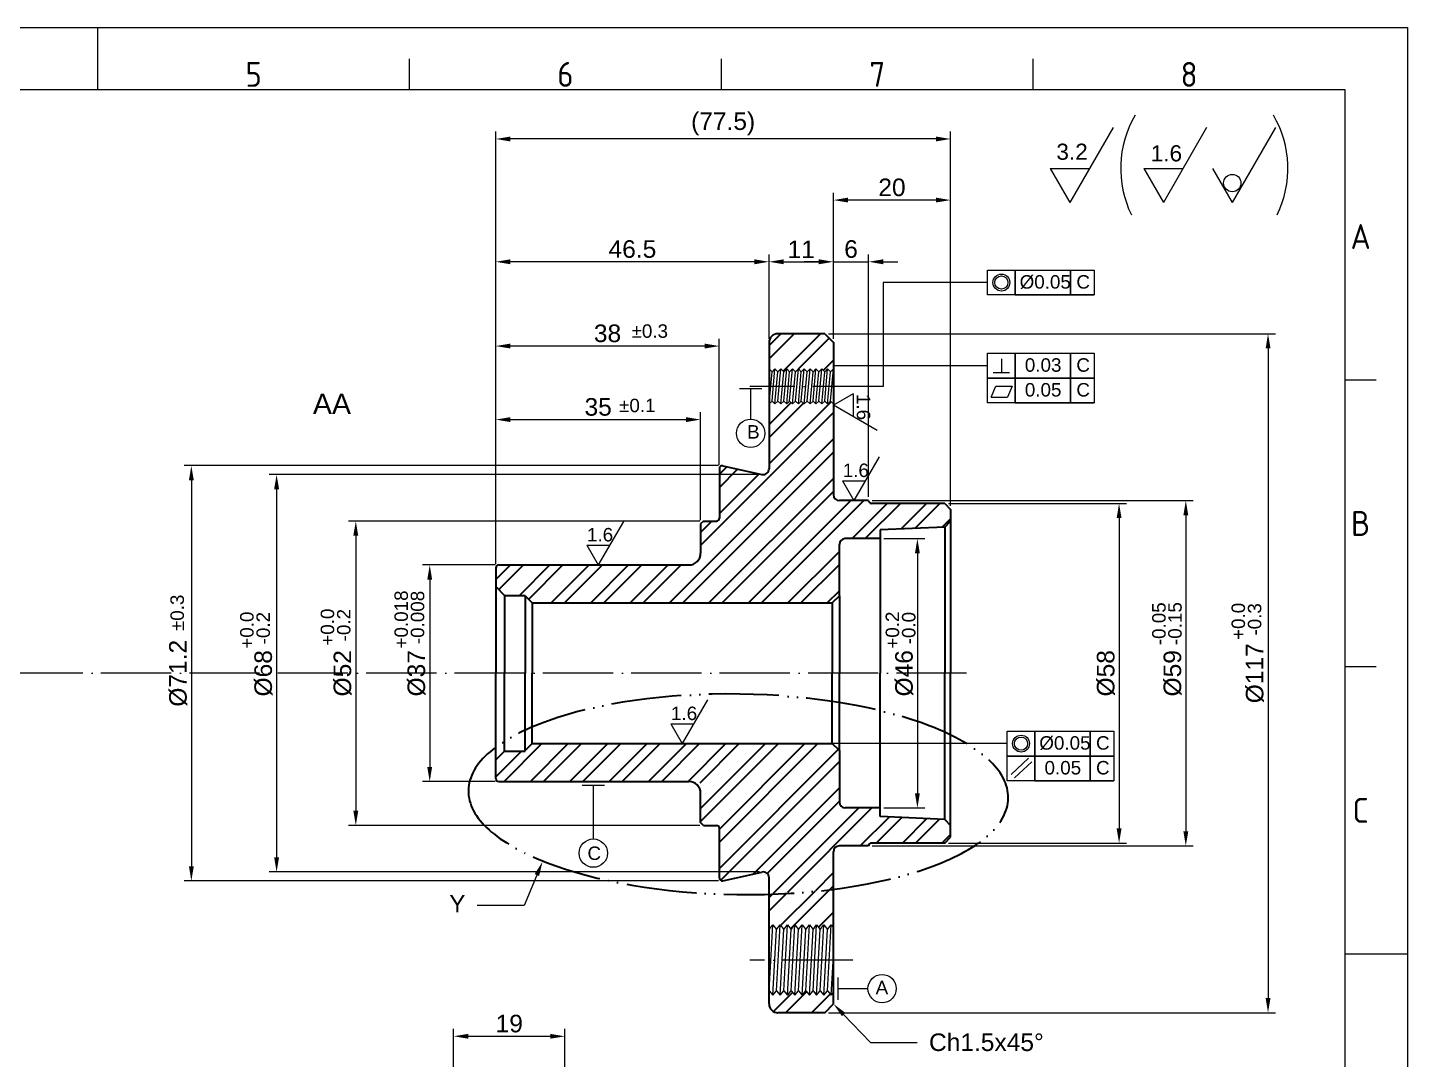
# Model space of a CAD drawing. Header units: millimetres. Extents: x 2429 to 2877, y 1091 to 1407.
# Drawn here: x 2640.8 to 2876.6, y 1231.2 to 1407.5 of the extents above; entities that cross this region are included whole.
import ezdxf
from ezdxf import colors
from ezdxf.entities.mleader import LeaderData, LeaderLine
from ezdxf.enums import TextEntityAlignment as Align
from ezdxf.math import Vec2, Vec3

# ---------------------------------------------------------------- set-up
doc = ezdxf.new("R2010")
doc.units = ezdxf.units.MM
doc.linetypes.add('ACAD_ISO04W100', pattern=[30, 24, -3, 0, -3])
doc.linetypes.add('ACAD_ISO05W100', pattern=[33, 24, -3, 0, -3, 0, -3])
for name, color, linetype, lineweight in [('AM_0', 7, 'Continuous', 40), ('AM_4', 1, 'ACAD_ISO04W100', 25), ('AM_5', 3, 'Continuous', 25), ('AM_7', 4, 'Continuous', 35), ('AM_BOR', 2, 'ACAD_ISO05W100', 35)]:
    doc.layers.add(name, color=color, linetype=linetype, lineweight=lineweight)
doc.styles.add('ACISOTS', font='isocp.shx', dxfattribs={"height": 1})
doc.styles.get("Standard").update_dxf_attribs({"font": 'arial.ttf'})
doc.dimstyles.new('ISO-25', dxfattribs={"dimtxt": 3, "dimasz": 2.5, "dimexe": 1.25, "dimexo": 0.625, "dimtad": 1, "dimtxsty": 'Standard', "dimcen": 2.5, "dimadec": 0, "dimazin": 0, "dimtfac": 1, "dimtmove": 0, "dimatfit": 3, "dimfxl": 1, "dimarcsym": 0})

# ---------------------------------------------------------------- blocks, each defined once
blk = doc.blocks.new('A3 ZTL')
for p, q in [((401.17, 280.82), (19.57, 280.82)), ((401.17, 9.78), (401.17, 280.82))]:
    blk.add_line(p, q)
at = {"layer": 'AM_BOR', "color": 135, "linetype": 'Continuous', "lineweight": 25}
for p, q in [((0, 290.61), (410.96, 290.61)), ((410.96, 290.61), (410.96, 0))]:
    blk.add_line(p, q, dxfattribs=at)
at = {"layer": 'AM_BOR', "color": 135, "lineweight": 25}
for p, q in [((205.48, 280.82), (205.48, 290.61)), ((254.4, 280.82), (254.4, 285.71)), ((303.33, 280.82), (303.33, 285.71)), ((352.25, 280.82), (352.25, 285.71)), ((406.07, 235.32), (401.17, 235.32)), ((406.07, 190.31), (401.17, 190.31)), ((401.17, 145.3), (410.96, 145.3))]:
    blk.add_line(p, q, dxfattribs=at)
at = {"layer": 'AM_BOR', "color": 135, "lineweight": 25, "style": 'ACISOTS'}
for s, p in [('5', (229.94, 283.27)), ('6', (278.86, 283.27)), ('7', (327.79, 283.27)), ('8', (376.71, 283.27)), ('A', (403.62, 257.83)), ('B', (403.62, 212.82)), ('C', (403.62, 167.81))]:
    blk.add_text(s, height=3.91, dxfattribs=at).set_placement(p, align=Align.MIDDLE)
blk = doc.blocks.new('*D46')
at = {"layer": 'AM_5', "color": 0, "lineweight": -2, "transparency": 16777216}
for p, q in [((2573.8, 1372.05), (2573.8, 1374.84)), ((2515.02, 1297.16), (2496.12, 1297.16))]:
    blk.add_line(p, q, dxfattribs=at)
blk.add_arc((2573.8, 1297.16), 76.43, 91.8743, 178.1257, dxfattribs=at)
at = {"layer": 'AM_5', "color": 0, "transparency": 16777216}
for points in [[(2571.29, 1373.96), (2571.3, 1373.13), (2573.8, 1373.59)], [(2497.83, 1299.66), (2497, 1299.67), (2497.37, 1297.16)]]:
    blk.add_solid(points, dxfattribs=at)
at = {"layer": 'Defpoints', "color": 0, "transparency": 16777216}
for p in [(2573.8, 1371.42), (2535.58, 1363.35), (2515.64, 1297.16), (2801.27, 1297.16), (2573.8, 1222.9)]:
    blk.add_point(p, dxfattribs=at)
at = {"layer": 'AM_5', "color": 0, "transparency": 16777216, "insert": (2518.23, 1352.73), "char_height": 3, "attachment_point": 5, "rotation": 45}
blk.add_mtext('90°', dxfattribs=at)
blk = doc.blocks.new('*D49')
at = {"layer": 'AM_5', "color": 0, "lineweight": -2, "transparency": 16777216}
for p, q in [((2777.65, 1355.16), (2854.02, 1355.16)), ((2852.77, 1352.66), (2852.77, 1241.66)), ((2777.65, 1239.16), (2854.02, 1239.16))]:
    blk.add_line(p, q, dxfattribs=at)
at = {"layer": 'AM_5', "color": 0, "transparency": 16777216}
for points in [[(2852.36, 1352.66), (2853.19, 1352.66), (2852.77, 1355.16)], [(2852.36, 1241.66), (2853.19, 1241.66), (2852.77, 1239.16)]]:
    blk.add_solid(points, dxfattribs=at)
at = {"layer": 'Defpoints', "color": 0, "transparency": 16777216}
for p in [(2777.02, 1355.16), (2777.02, 1239.16), (2852.77, 1239.16)]:
    blk.add_point(p, dxfattribs=at)
at = {"layer": 'AM_5', "color": 0, "transparency": 16777216, "insert": (2850.53, 1297.16), "char_height": 3, "attachment_point": 5, "rotation": 90}
blk.add_mtext('%%C117', dxfattribs=at)
blk = doc.blocks.new('*D50')
at = {"layer": 'AM_5', "color": 0, "lineweight": -2, "transparency": 16777216}
for p, q in [((2785.15, 1326.66), (2839.97, 1326.66)), ((2838.72, 1324.16), (2838.72, 1270.16)), ((2785.15, 1267.66), (2839.97, 1267.66))]:
    blk.add_line(p, q, dxfattribs=at)
at = {"layer": 'AM_5', "color": 0, "transparency": 16777216}
for points in [[(2838.31, 1324.16), (2839.14, 1324.16), (2838.72, 1326.66)], [(2838.31, 1270.16), (2839.14, 1270.16), (2838.72, 1267.66)]]:
    blk.add_solid(points, dxfattribs=at)
at = {"layer": 'Defpoints', "color": 0, "transparency": 16777216}
for p in [(2784.52, 1326.66), (2784.52, 1267.66), (2838.72, 1267.66)]:
    blk.add_point(p, dxfattribs=at)
at = {"layer": 'AM_5', "color": 0, "transparency": 16777216, "insert": (2836.48, 1297.16), "char_height": 3, "attachment_point": 5, "rotation": 90}
blk.add_mtext('%%C59', dxfattribs=at)
blk = doc.blocks.new('*D51')
at = {"layer": 'AM_5', "color": 0, "lineweight": -2, "transparency": 16777216}
for p, q in [((2798.15, 1326.16), (2828.57, 1326.16)), ((2827.32, 1323.66), (2827.32, 1270.66)), ((2798.15, 1268.16), (2828.57, 1268.16))]:
    blk.add_line(p, q, dxfattribs=at)
at = {"layer": 'AM_5', "color": 0, "transparency": 16777216}
for points in [[(2826.9, 1323.66), (2827.74, 1323.66), (2827.32, 1326.16)], [(2826.9, 1270.66), (2827.74, 1270.66), (2827.32, 1268.16)]]:
    blk.add_solid(points, dxfattribs=at)
at = {"layer": 'Defpoints', "color": 0, "transparency": 16777216}
for p in [(2797.52, 1326.16), (2797.52, 1268.16), (2827.32, 1268.16)]:
    blk.add_point(p, dxfattribs=at)
at = {"layer": 'AM_5', "color": 0, "transparency": 16777216, "insert": (2825.08, 1297.16), "char_height": 3, "attachment_point": 5, "rotation": 90}
blk.add_mtext('%%C58', dxfattribs=at)
blk = doc.blocks.new('*D52')
at = {"layer": 'AM_5', "color": 0, "lineweight": -2, "transparency": 16777216}
for p, q in [((2787.15, 1320.16), (2794.11, 1320.16)), ((2792.86, 1317.66), (2792.86, 1276.66)), ((2787.15, 1274.16), (2794.11, 1274.16))]:
    blk.add_line(p, q, dxfattribs=at)
at = {"layer": 'AM_5', "color": 0, "transparency": 16777216}
for points in [[(2792.44, 1317.66), (2793.28, 1317.66), (2792.86, 1320.16)], [(2792.44, 1276.66), (2793.28, 1276.66), (2792.86, 1274.16)]]:
    blk.add_solid(points, dxfattribs=at)
at = {"layer": 'Defpoints', "color": 0, "transparency": 16777216}
for p in [(2786.52, 1320.16), (2786.52, 1274.16), (2792.86, 1274.16)]:
    blk.add_point(p, dxfattribs=at)
at = {"layer": 'AM_5', "color": 0, "transparency": 16777216, "insert": (2790.62, 1297.16), "char_height": 3, "attachment_point": 5, "rotation": 90}
blk.add_mtext('%%C46', dxfattribs=at)
blk = doc.blocks.new('*D53')
at = {"layer": 'AM_5', "color": 0, "lineweight": -2, "transparency": 16777216}
for p, q in [((2776.02, 1367.46), (2773.52, 1367.46)), ((2778.52, 1354.29), (2778.52, 1368.71)), ((2778.52, 1367.46), (2784.52, 1367.46)), ((2784.52, 1327.29), (2784.52, 1368.71)), ((2787.02, 1367.46), (2789.52, 1367.46))]:
    blk.add_line(p, q, dxfattribs=at)
at = {"layer": 'AM_5', "color": 0, "transparency": 16777216}
for points in [[(2776.02, 1367.88), (2776.02, 1367.04), (2778.52, 1367.46)], [(2787.02, 1367.88), (2787.02, 1367.04), (2784.52, 1367.46)]]:
    blk.add_solid(points, dxfattribs=at)
at = {"layer": 'Defpoints', "color": 0, "transparency": 16777216}
for p in [(2784.52, 1367.46), (2778.52, 1353.66), (2784.52, 1326.66)]:
    blk.add_point(p, dxfattribs=at)
at = {"layer": 'AM_5', "color": 0, "transparency": 16777216, "insert": (2781.52, 1369.62), "char_height": 3, "attachment_point": 5}
blk.add_mtext('6', dxfattribs=at)
blk = doc.blocks.new('*D54')
at = {"layer": 'AM_5', "color": 0, "lineweight": -2, "transparency": 16777216}
for p, q in [((2767.52, 1354.29), (2767.52, 1368.71)), ((2770.02, 1367.46), (2776.02, 1367.46)), ((2778.52, 1354.29), (2778.52, 1368.71))]:
    blk.add_line(p, q, dxfattribs=at)
at = {"layer": 'AM_5', "color": 0, "transparency": 16777216}
for points in [[(2770.02, 1367.88), (2770.02, 1367.04), (2767.52, 1367.46)], [(2776.02, 1367.88), (2776.02, 1367.04), (2778.52, 1367.46)]]:
    blk.add_solid(points, dxfattribs=at)
at = {"layer": 'Defpoints', "color": 0, "transparency": 16777216}
for p in [(2778.52, 1367.46), (2767.52, 1353.66), (2778.52, 1353.66)]:
    blk.add_point(p, dxfattribs=at)
at = {"layer": 'AM_5', "color": 0, "transparency": 16777216, "insert": (2773.02, 1369.59), "char_height": 3, "attachment_point": 5}
blk.add_mtext('11', dxfattribs=at)
blk = doc.blocks.new('*D55')
at = {"layer": 'AM_5', "color": 0, "lineweight": -2, "transparency": 16777216}
for p, q in [((2778.52, 1354.29), (2778.52, 1379.25)), ((2798.52, 1325.79), (2798.52, 1379.25)), ((2796.02, 1378), (2781.02, 1378))]:
    blk.add_line(p, q, dxfattribs=at)
at = {"layer": 'AM_5', "color": 0, "transparency": 16777216}
for points in [[(2781.02, 1378.42), (2781.02, 1377.59), (2778.52, 1378)], [(2796.02, 1378.42), (2796.02, 1377.59), (2798.52, 1378)]]:
    blk.add_solid(points, dxfattribs=at)
at = {"layer": 'Defpoints', "color": 0, "transparency": 16777216}
for p in [(2778.52, 1378), (2778.52, 1353.66), (2798.52, 1325.16)]:
    blk.add_point(p, dxfattribs=at)
at = {"layer": 'AM_5', "color": 0, "transparency": 16777216, "insert": (2788.52, 1380.16), "char_height": 3, "attachment_point": 5}
blk.add_mtext('20', dxfattribs=at)
blk = doc.blocks.new('*D56')
at = {"layer": 'AM_5', "color": 0, "lineweight": -2, "transparency": 16777216}
for p, q in [((2720.82, 1315.79), (2720.82, 1341.75)), ((2755.82, 1323.29), (2755.82, 1341.75)), ((2723.32, 1340.5), (2753.32, 1340.5))]:
    blk.add_line(p, q, dxfattribs=at)
at = {"layer": 'AM_5', "color": 0, "transparency": 16777216}
for points in [[(2723.32, 1340.91), (2723.32, 1340.08), (2720.82, 1340.5)], [(2753.32, 1340.91), (2753.32, 1340.08), (2755.82, 1340.5)]]:
    blk.add_solid(points, dxfattribs=at)
at = {"layer": 'Defpoints', "color": 0, "transparency": 16777216}
for p in [(2755.82, 1340.5), (2755.82, 1322.66), (2720.82, 1315.16)]:
    blk.add_point(p, dxfattribs=at)
at = {"layer": 'AM_5', "color": 0, "transparency": 16777216, "insert": (2738.32, 1342.65), "char_height": 3, "attachment_point": 5}
blk.add_mtext('35', dxfattribs=at)
blk = doc.blocks.new('*D57')
at = {"layer": 'AM_5', "color": 0, "lineweight": -2, "transparency": 16777216}
for p, q in [((2720.82, 1315.79), (2720.82, 1354.31)), ((2759.02, 1332.76), (2759.02, 1354.31)), ((2756.52, 1353.06), (2723.32, 1353.06))]:
    blk.add_line(p, q, dxfattribs=at)
at = {"layer": 'AM_5', "color": 0, "transparency": 16777216}
for points in [[(2723.32, 1353.48), (2723.32, 1352.65), (2720.82, 1353.06)], [(2756.52, 1353.48), (2756.52, 1352.65), (2759.02, 1353.06)]]:
    blk.add_solid(points, dxfattribs=at)
at = {"layer": 'Defpoints', "color": 0, "transparency": 16777216}
for p in [(2720.82, 1353.06), (2759.02, 1332.14), (2720.82, 1315.16)]:
    blk.add_point(p, dxfattribs=at)
at = {"layer": 'AM_5', "color": 0, "transparency": 16777216, "insert": (2739.92, 1355.22), "char_height": 3, "attachment_point": 5}
blk.add_mtext('38', dxfattribs=at)
blk = doc.blocks.new('*D58')
at = {"layer": 'AM_5', "color": 0, "lineweight": -2, "transparency": 16777216}
for p, q in [((2720.82, 1316.41), (2720.82, 1368.71)), ((2765.02, 1367.46), (2723.32, 1367.46)), ((2767.52, 1354.29), (2767.52, 1368.71))]:
    blk.add_line(p, q, dxfattribs=at)
at = {"layer": 'AM_5', "color": 0, "transparency": 16777216}
for points in [[(2723.32, 1367.88), (2723.32, 1367.04), (2720.82, 1367.46)], [(2765.02, 1367.88), (2765.02, 1367.04), (2767.52, 1367.46)]]:
    blk.add_solid(points, dxfattribs=at)
at = {"layer": 'Defpoints', "color": 0, "transparency": 16777216}
for p in [(2720.82, 1367.46), (2767.52, 1353.66), (2720.82, 1315.79)]:
    blk.add_point(p, dxfattribs=at)
at = {"layer": 'AM_5', "color": 0, "transparency": 16777216, "insert": (2744.17, 1369.62), "char_height": 3, "attachment_point": 5}
blk.add_mtext('46.5', dxfattribs=at)
blk = doc.blocks.new('*D59')
at = {"layer": 'AM_5', "color": 0, "lineweight": -2, "transparency": 16777216}
for p, q in [((2720.82, 1317.04), (2720.82, 1389.69)), ((2798.52, 1326.41), (2798.52, 1389.69)), ((2796.02, 1388.44), (2723.32, 1388.44))]:
    blk.add_line(p, q, dxfattribs=at)
at = {"layer": 'AM_5', "color": 0, "transparency": 16777216}
for points in [[(2723.32, 1388.86), (2723.32, 1388.02), (2720.82, 1388.44)], [(2796.02, 1388.86), (2796.02, 1388.02), (2798.52, 1388.44)]]:
    blk.add_solid(points, dxfattribs=at)
at = {"layer": 'Defpoints', "color": 0, "transparency": 16777216}
for p in [(2720.82, 1388.44), (2798.52, 1325.79), (2720.82, 1316.41)]:
    blk.add_point(p, dxfattribs=at)
at = {"layer": 'AM_5', "color": 0, "transparency": 16777216, "insert": (2759.67, 1391.03), "char_height": 3, "attachment_point": 5}
blk.add_mtext('(77.5)', dxfattribs=at)
blk = doc.blocks.new('*D60')
at = {"layer": 'AM_5', "color": 0, "lineweight": -2, "transparency": 16777216}
for p, q in [((2758.9, 1332.64), (2667.56, 1332.64)), ((2668.81, 1330.14), (2668.81, 1264.19)), ((2758.9, 1261.69), (2667.56, 1261.69))]:
    blk.add_line(p, q, dxfattribs=at)
at = {"layer": 'AM_5', "color": 0, "transparency": 16777216}
for points in [[(2668.4, 1330.14), (2669.23, 1330.14), (2668.81, 1332.64)], [(2668.4, 1264.19), (2669.23, 1264.19), (2668.81, 1261.69)]]:
    blk.add_solid(points, dxfattribs=at)
at = {"layer": 'Defpoints', "color": 0, "transparency": 16777216}
for p in [(2759.52, 1332.64), (2668.81, 1261.69), (2759.52, 1261.69)]:
    blk.add_point(p, dxfattribs=at)
at = {"layer": 'AM_5', "color": 0, "transparency": 16777216, "insert": (2666.57, 1297.16), "char_height": 3, "attachment_point": 5, "rotation": 90}
blk.add_mtext('%%c71.2', dxfattribs=at)
blk = doc.blocks.new('*D61')
at = {"layer": 'AM_5', "color": 0, "lineweight": -2, "transparency": 16777216}
for p, q in [((2765.9, 1331.11), (2682.13, 1331.11)), ((2683.38, 1328.61), (2683.38, 1265.72)), ((2765.9, 1263.22), (2682.13, 1263.22))]:
    blk.add_line(p, q, dxfattribs=at)
at = {"layer": 'AM_5', "color": 0, "transparency": 16777216}
for points in [[(2682.96, 1328.61), (2683.8, 1328.61), (2683.38, 1331.11)], [(2682.96, 1265.72), (2683.8, 1265.72), (2683.38, 1263.22)]]:
    blk.add_solid(points, dxfattribs=at)
at = {"layer": 'Defpoints', "color": 0, "transparency": 16777216}
for p in [(2766.52, 1331.11), (2683.38, 1263.22), (2766.52, 1263.22)]:
    blk.add_point(p, dxfattribs=at)
at = {"layer": 'AM_5', "color": 0, "transparency": 16777216, "insert": (2681.14, 1297.16), "char_height": 3, "attachment_point": 5, "rotation": 90}
blk.add_mtext('%%C68', dxfattribs=at)
blk = doc.blocks.new('*D62')
at = {"layer": 'AM_5', "color": 0, "lineweight": -2, "transparency": 16777216}
for p, q in [((2755.7, 1323.16), (2695.66, 1323.16)), ((2696.91, 1320.66), (2696.91, 1273.66)), ((2755.7, 1271.16), (2695.66, 1271.16))]:
    blk.add_line(p, q, dxfattribs=at)
at = {"layer": 'AM_5', "color": 0, "transparency": 16777216}
for points in [[(2696.49, 1320.66), (2697.33, 1320.66), (2696.91, 1323.16)], [(2696.49, 1273.66), (2697.33, 1273.66), (2696.91, 1271.16)]]:
    blk.add_solid(points, dxfattribs=at)
at = {"layer": 'Defpoints', "color": 0, "transparency": 16777216}
for p in [(2756.32, 1323.16), (2696.91, 1271.16), (2756.32, 1271.16)]:
    blk.add_point(p, dxfattribs=at)
at = {"layer": 'AM_5', "color": 0, "transparency": 16777216, "insert": (2694.67, 1297.16), "char_height": 3, "attachment_point": 5, "rotation": 90}
blk.add_mtext('%%C52', dxfattribs=at)
blk = doc.blocks.new('*D63')
at = {"layer": 'AM_5', "color": 0, "lineweight": -2, "transparency": 16777216}
for p, q in [((2720.7, 1315.66), (2708.29, 1315.66)), ((2709.54, 1313.16), (2709.54, 1281.16)), ((2720.7, 1278.66), (2708.29, 1278.66))]:
    blk.add_line(p, q, dxfattribs=at)
at = {"layer": 'AM_5', "color": 0, "transparency": 16777216}
for points in [[(2709.12, 1313.16), (2709.95, 1313.16), (2709.54, 1315.66)], [(2709.12, 1281.16), (2709.95, 1281.16), (2709.54, 1278.66)]]:
    blk.add_solid(points, dxfattribs=at)
at = {"layer": 'Defpoints', "color": 0, "transparency": 16777216}
for p in [(2721.32, 1315.66), (2709.54, 1278.66), (2721.32, 1278.66)]:
    blk.add_point(p, dxfattribs=at)
at = {"layer": 'AM_5', "color": 0, "transparency": 16777216, "insert": (2707.3, 1297.16), "char_height": 3, "attachment_point": 5, "rotation": 90}
blk.add_mtext('%%C37', dxfattribs=at)
blk = doc.blocks.new('*D84')
at = {"layer": 'AM_5', "color": 0, "lineweight": -2, "transparency": 16777216}
for p, q in [((2713.63, 1213.08), (2713.63, 1236.39)), ((2732.63, 1206.92), (2732.63, 1236.39)), ((2716.13, 1235.14), (2730.13, 1235.14))]:
    blk.add_line(p, q, dxfattribs=at)
at = {"layer": 'AM_5', "color": 0, "transparency": 16777216}
for points in [[(2716.13, 1235.56), (2716.13, 1234.73), (2713.63, 1235.14)], [(2730.13, 1235.56), (2730.13, 1234.73), (2732.63, 1235.14)]]:
    blk.add_solid(points, dxfattribs=at)
at = {"layer": 'Defpoints', "color": 0, "transparency": 16777216}
for p in [(2732.63, 1235.14), (2713.63, 1212.45), (2732.63, 1206.3)]:
    blk.add_point(p, dxfattribs=at)
at = {"layer": 'AM_5', "color": 0, "transparency": 16777216, "insert": (2723.13, 1237.3), "char_height": 3, "attachment_point": 5}
blk.add_mtext('19', dxfattribs=at)

msp = doc.modelspace()

# ---------------------------------------------------------------- hatches: boundary and pattern name
at = {"layer": 'AM_7'}
h = msp.add_hatch(dxfattribs=at)
h.set_pattern_fill('ANSI32', color=256, scale=0.5, style=0)
h.paths.add_polyline_path([(2778.525, 1353.664), (2777.025, 1355.164), (2769.025, 1355.164, 0.4142136), (2767.525, 1353.664), (2767.525, 1349.164), (2768.025, 1348.664), (2768.525, 1349.164), (2769.025, 1348.664), (2769.525, 1349.164), (2770.025, 1348.664), (2770.525, 1349.164), (2771.025, 1348.664), (2771.525, 1349.164), (2772.025, 1348.664), (2772.525, 1349.164), (2773.025, 1348.664), (2773.525, 1349.164), (2774.025, 1348.664), (2774.525, 1349.164), (2775.025, 1348.664), (2775.525, 1349.164), (2776.025, 1348.664), (2776.525, 1349.164), (2777.025, 1348.664), (2777.525, 1349.164), (2778.025, 1348.664), (2778.525, 1349.164)])
h.paths.add_polyline_path([(2785.025, 1326.164, -0.4142136), (2784.525, 1326.664), (2779.525, 1326.664, -0.4142136), (2778.525, 1327.664), (2778.525, 1343.164), (2778.025, 1343.664), (2777.525, 1343.164), (2777.025, 1343.664), (2776.525, 1343.164), (2776.025, 1343.664), (2775.525, 1343.164), (2775.025, 1343.664), (2774.525, 1343.164), (2774.025, 1343.664), (2773.525, 1343.164), (2773.025, 1343.664), (2772.525, 1343.164), (2772.025, 1343.664), (2771.525, 1343.164), (2771.025, 1343.664), (2770.525, 1343.164), (2770.025, 1343.664), (2769.525, 1343.164), (2769.025, 1343.664), (2768.525, 1343.164), (2768.025, 1343.664), (2767.525, 1343.164), (2767.525, 1332.112, -0.480194), (2766.307, 1331.136), (2759.634, 1332.627, 0.480194), (2759.025, 1332.139), (2759.025, 1323.664, -0.4142136), (2758.525, 1323.164), (2756.325, 1323.164), (2755.825, 1322.664), (2755.825, 1316.164, -0.4142136), (2755.325, 1315.664), (2721.325, 1315.664, 0.4142136), (2720.825, 1315.164), (2720.825, 1311.964), (2722.325, 1310.464), (2725.825, 1310.464), (2725.825, 1310.385), (2727.025, 1309.185), (2778.325, 1309.185), (2779.525, 1310.385), (2779.525, 1319.164, -0.4142136), (2780.525, 1320.164), (2786.525, 1320.164), (2786.525, 1321.664), (2797.526, 1322.122), (2798.525, 1323.164), (2798.525, 1325.164), (2797.525, 1326.164)])
edge = h.paths.add_edge_path()
edge.add_line((2779.525, 1283.942), (2778.325, 1285.142))
edge.add_line((2778.325, 1285.142), (2727.025, 1285.142))
edge.add_line((2727.025, 1285.142), (2725.825, 1283.942))
edge.add_line((2725.825, 1283.942), (2725.825, 1283.864))
edge.add_line((2725.825, 1283.864), (2722.325, 1283.864))
edge.add_line((2722.325, 1283.864), (2720.825, 1282.364))
edge.add_line((2720.825, 1282.364), (2720.825, 1279.164))
edge.add_arc((2721.325, 1279.164), 0.5, 180, 270)
edge.add_line((2721.325, 1278.664), (2755.325, 1278.664))
edge.add_arc((2755.325, 1278.164), 0.5, 0, 90, ccw=False)
edge.add_line((2755.825, 1278.164), (2755.825, 1271.664))
edge.add_line((2755.825, 1271.664), (2756.325, 1271.164))
edge.add_line((2756.325, 1271.164), (2758.525, 1271.164))
edge.add_arc((2758.525, 1270.664), 0.5, 0, 90, ccw=False)
edge.add_line((2759.025, 1270.664), (2759.025, 1262.188))
edge.add_arc((2759.525, 1262.188), 0.5, 180, 282.60016)
edge.add_line((2759.634, 1261.7), (2766.307, 1263.191))
edge.add_arc((2766.525, 1262.215), 1, 0, 102.60016, ccw=False)
edge.add_line((2767.525, 1262.215), (2767.525, 1259.409))
edge.add_ellipse((2762.263, 1276.489), major_axis=(-46.124, 0.653), ratio=0.3712639, start_angle=96.85186, end_angle=110.94555)
edge.add_line((2778.525, 1260.263), (2778.525, 1266.664))
edge.add_arc((2779.525, 1266.664), 1, 90, 180, ccw=False)
edge.add_line((2779.525, 1267.664), (2784.525, 1267.664))
edge.add_arc((2785.025, 1267.664), 0.5, 90, 180, ccw=False)
edge.add_line((2785.025, 1268.164), (2797.525, 1268.164))
edge.add_line((2797.525, 1268.164), (2798.525, 1269.164))
edge.add_line((2798.525, 1269.164), (2798.525, 1271.164))
edge.add_line((2798.525, 1271.164), (2797.526, 1272.205))
edge.add_line((2797.526, 1272.205), (2786.525, 1272.664))
edge.add_line((2786.525, 1272.664), (2786.525, 1274.164))
edge.add_line((2786.525, 1274.164), (2780.525, 1274.164))
edge.add_arc((2780.525, 1275.164), 1, 180, 270, ccw=False)
edge.add_line((2779.525, 1275.164), (2779.525, 1283.942))
edge = h.paths.add_edge_path()
edge.add_ellipse((2762.263, 1276.489), major_axis=(-46.124, 0.653), ratio=0.3712639, start_angle=96.85186, end_angle=110.94555, ccw=False)
edge.add_line((2767.525, 1259.409), (2767.525, 1253.414))
edge.add_line((2767.525, 1253.414), (2768.15, 1254.164))
edge.add_line((2768.15, 1254.164), (2768.775, 1253.414))
edge.add_line((2768.775, 1253.414), (2769.4, 1254.164))
edge.add_line((2769.4, 1254.164), (2770.025, 1253.414))
edge.add_line((2770.025, 1253.414), (2770.65, 1254.164))
edge.add_line((2770.65, 1254.164), (2771.275, 1253.414))
edge.add_line((2771.275, 1253.414), (2771.9, 1254.164))
edge.add_line((2771.9, 1254.164), (2772.525, 1253.414))
edge.add_line((2772.525, 1253.414), (2773.15, 1254.164))
edge.add_line((2773.15, 1254.164), (2773.775, 1253.414))
edge.add_line((2773.775, 1253.414), (2774.4, 1254.164))
edge.add_line((2774.4, 1254.164), (2775.025, 1253.414))
edge.add_line((2775.025, 1253.414), (2775.65, 1254.164))
edge.add_line((2775.65, 1254.164), (2776.275, 1253.414))
edge.add_line((2776.275, 1253.414), (2776.9, 1254.164))
edge.add_line((2776.9, 1254.164), (2777.525, 1253.414))
edge.add_line((2777.525, 1253.414), (2778.15, 1254.164))
edge.add_line((2778.15, 1254.164), (2778.525, 1253.714))
edge.add_line((2778.525, 1253.714), (2778.525, 1260.263))
h.paths.add_polyline_path([(2778.525, 1242.614), (2778.15, 1242.164), (2777.525, 1242.914), (2776.9, 1242.164), (2776.275, 1242.914), (2775.65, 1242.164), (2775.025, 1242.914), (2774.4, 1242.164), (2773.775, 1242.914), (2773.15, 1242.164), (2772.525, 1242.914), (2771.9, 1242.164), (2771.275, 1242.914), (2770.65, 1242.164), (2770.025, 1242.914), (2769.4, 1242.164), (2768.775, 1242.914), (2768.15, 1242.164), (2767.525, 1242.914), (2767.525, 1240.664, 0.4142136), (2769.025, 1239.164), (2777.025, 1239.164), (2778.525, 1240.664)])

# ---------------------------------------------------------------- linework, layer by layer
at = {"layer": 'AM_0'}
for p, q in [((2767.525, 1353.664), (2767.525, 1332.112)), ((2777.025, 1355.164), (2769.025, 1355.164)), ((2777.025, 1355.164), (2778.525, 1353.664)), ((2778.525, 1353.664), (2778.525, 1327.664)), ((2759.025, 1332.139), (2759.025, 1323.664)), ((2759.634, 1332.627), (2766.307, 1331.136)), ((2784.525, 1326.664), (2779.525, 1326.664)), ((2784.525, 1326.664), (2784.525, 1326.664)), ((2797.525, 1326.164), (2785.025, 1326.164)), ((2797.525, 1326.164), (2798.525, 1325.164)), ((2798.525, 1325.164), (2798.525, 1297.164)), ((2756.325, 1323.164), (2755.825, 1322.664)), ((2755.825, 1322.664), (2755.825, 1317.664)), ((2756.325, 1323.164), (2758.525, 1323.164)), ((2797.526, 1322.122), (2798.525, 1323.164)), ((2797.526, 1322.122), (2786.525, 1321.664)), ((2786.525, 1321.664), (2786.525, 1297.164)), ((2797.526, 1322.122), (2797.526, 1297.164)), ((2779.525, 1310.385), (2779.525, 1319.164)), ((2786.525, 1320.164), (2780.525, 1320.164)), ((2721.325, 1315.664), (2753.825, 1315.664)), ((2720.825, 1315.164), (2720.825, 1311.964)), ((2720.825, 1311.964), (2720.825, 1297.164)), ((2720.825, 1311.964), (2722.325, 1310.464)), ((2722.325, 1310.464), (2725.825, 1310.464)), ((2722.325, 1310.464), (2722.325, 1297.164)), ((2725.825, 1310.464), (2725.825, 1297.164)), ((2725.825, 1310.385), (2727.025, 1309.185)), ((2727.025, 1309.185), (2778.325, 1309.185)), ((2727.025, 1309.185), (2727.025, 1297.164)), ((2779.525, 1310.385), (2778.325, 1309.185)), ((2778.325, 1309.185), (2778.325, 1297.164)), ((2779.525, 1310.385), (2779.525, 1297.164)), ((2720.825, 1282.364), (2720.825, 1297.164)), ((2722.325, 1283.864), (2722.325, 1297.164)), ((2725.825, 1283.864), (2725.825, 1297.164)), ((2727.025, 1285.142), (2727.025, 1297.164)), ((2778.325, 1285.142), (2778.325, 1297.164)), ((2779.525, 1283.942), (2779.525, 1297.164)), ((2786.525, 1272.664), (2786.525, 1297.164)), ((2797.526, 1272.205), (2797.526, 1297.164)), ((2798.525, 1269.164), (2798.525, 1297.164)), ((2725.825, 1283.942), (2727.025, 1285.142)), ((2727.025, 1285.142), (2778.325, 1285.142)), ((2779.525, 1283.942), (2778.325, 1285.142)), ((2720.825, 1282.364), (2722.325, 1283.864)), ((2722.325, 1283.864), (2725.825, 1283.864)), ((2779.525, 1283.942), (2779.525, 1275.164)), ((2720.825, 1279.164), (2720.825, 1282.364)), ((2721.325, 1278.664), (2753.825, 1278.664)), ((2755.825, 1271.664), (2755.825, 1276.664)), ((2786.525, 1274.164), (2780.525, 1274.164)), ((2756.325, 1271.164), (2755.825, 1271.664)), ((2756.325, 1271.164), (2758.525, 1271.164)), ((2797.526, 1272.205), (2786.525, 1272.664)), ((2797.526, 1272.205), (2798.525, 1271.164)), ((2759.025, 1262.188), (2759.025, 1270.664)), ((2797.525, 1268.164), (2798.525, 1269.164)), ((2778.525, 1240.664), (2778.525, 1266.664)), ((2784.525, 1267.664), (2779.525, 1267.664)), ((2784.525, 1267.664), (2784.525, 1267.664)), ((2797.525, 1268.164), (2785.025, 1268.164)), ((2759.634, 1261.7), (2766.307, 1263.191)), ((2767.525, 1240.664), (2767.525, 1262.215)), ((2777.025, 1239.164), (2778.525, 1240.664)), ((2777.025, 1239.164), (2769.025, 1239.164))]:
    msp.add_line(p, q, dxfattribs=at)
for centre, radius, start, end in [((2769.025, 1353.664), 1.5, 90, 180), ((2759.525, 1332.139), 0.5, 77.39984, 180), ((2766.525, 1332.112), 1, 257.39984, 0), ((2779.525, 1327.664), 1, 180, 270), ((2785.025, 1326.664), 0.5, 180, 270), ((2758.525, 1323.664), 0.5, 270, 0), ((2780.525, 1319.164), 1, 90, 180), ((2721.325, 1315.164), 0.5, 90, 180), ((2753.825, 1317.664), 2, 270, 0), ((2721.325, 1279.164), 0.5, 180, 270), ((2753.825, 1276.664), 2, 0, 90), ((2780.525, 1275.164), 1, 180, 270), ((2758.525, 1270.664), 0.5, 0, 90), ((2779.525, 1266.664), 1, 90, 180), ((2785.025, 1267.664), 0.5, 90, 180), ((2759.525, 1262.188), 0.5, 180, 282.60016), ((2766.525, 1262.215), 1, 0, 102.60016), ((2769.025, 1240.664), 1.5, 180, 270)]:
    msp.add_arc(centre, radius, start, end, dxfattribs=at)
at = {"layer": 'AM_4', "ltscale": 0.5}
for p, q in [((2787.015, 1346.164), (2764.235, 1346.164)), ((2801.273, 1297.164), (2515.643, 1297.164)), ((2781.815, 1248.164), (2764.235, 1248.164))]:
    msp.add_line(p, q, dxfattribs=at)
at = {"layer": 'AM_5'}
for p, q in [((2826.301, 1390.393), (2818.923, 1377.616)), ((2842.277, 1390.393), (2834.9, 1377.616)), ((2854.024, 1390.393), (2846.647, 1377.616)), ((2815.57, 1383.424), (2822.277, 1383.424)), ((2815.57, 1383.424), (2818.923, 1377.616)), ((2831.546, 1383.424), (2838.253, 1383.424)), ((2831.546, 1383.424), (2834.9, 1377.616)), ((2843.294, 1383.424), (2846.647, 1377.616)), ((2804.851, 1363.907), (2787.015, 1363.907)), ((2787.015, 1363.907), (2787.015, 1346.164)), ((2809.574, 1361.789), (2818.992, 1361.789)), ((2818.992, 1361.789), (2823.067, 1361.789)), ((2807.202, 1350.868), (2807.202, 1348.529)), ((2767.525, 1349.164), (2768.025, 1348.664)), ((2767.525, 1343.164), (2768.025, 1348.664)), ((2768.025, 1348.664), (2768.525, 1349.164)), ((2768.025, 1343.664), (2768.525, 1349.164)), ((2768.525, 1349.164), (2769.025, 1348.664)), ((2768.525, 1343.164), (2769.025, 1348.664)), ((2769.025, 1348.664), (2769.525, 1349.164)), ((2769.025, 1343.664), (2769.525, 1349.164)), ((2769.525, 1349.164), (2770.025, 1348.664)), ((2769.525, 1343.164), (2770.025, 1348.664)), ((2770.025, 1348.664), (2770.525, 1349.164)), ((2770.025, 1343.664), (2770.525, 1349.164)), ((2770.525, 1349.164), (2771.025, 1348.664)), ((2770.525, 1343.164), (2771.025, 1348.664)), ((2771.025, 1348.664), (2771.525, 1349.164)), ((2771.025, 1343.664), (2771.525, 1349.164)), ((2771.525, 1349.164), (2772.025, 1348.664)), ((2771.525, 1343.164), (2772.025, 1348.664)), ((2772.025, 1348.664), (2772.525, 1349.164)), ((2772.025, 1343.664), (2772.525, 1349.164)), ((2772.525, 1349.164), (2773.025, 1348.664)), ((2772.525, 1343.164), (2773.025, 1348.664)), ((2773.025, 1348.664), (2773.525, 1349.164)), ((2773.025, 1343.664), (2773.525, 1349.164)), ((2773.525, 1349.164), (2774.025, 1348.664)), ((2773.525, 1343.164), (2774.025, 1348.664)), ((2774.025, 1348.664), (2774.525, 1349.164)), ((2774.025, 1343.664), (2774.525, 1349.164)), ((2774.525, 1349.164), (2775.025, 1348.664)), ((2774.525, 1343.164), (2775.025, 1348.664)), ((2775.025, 1348.664), (2775.525, 1349.164)), ((2775.025, 1343.664), (2775.525, 1349.164)), ((2775.525, 1349.164), (2776.025, 1348.664)), ((2775.525, 1343.164), (2776.025, 1348.664)), ((2776.025, 1348.664), (2776.525, 1349.164)), ((2776.025, 1343.664), (2776.525, 1349.164)), ((2776.525, 1349.164), (2777.025, 1348.664)), ((2776.525, 1343.164), (2777.025, 1348.664)), ((2777.025, 1348.664), (2777.525, 1349.164)), ((2777.025, 1343.664), (2777.525, 1349.164)), ((2777.525, 1349.164), (2778.025, 1348.664)), ((2777.525, 1343.164), (2778.025, 1348.664)), ((2778.025, 1348.664), (2778.525, 1349.164)), ((2778.025, 1343.664), (2778.525, 1349.164)), ((2804.851, 1349.705), (2778.525, 1349.705)), ((2805.812, 1348.529), (2808.592, 1348.529)), ((2805.453, 1344.332), (2806.239, 1346.189)), ((2806.239, 1346.189), (2809.026, 1346.189)), ((2809.026, 1346.189), (2808.24, 1344.332)), ((2809.574, 1347.588), (2818.992, 1347.588)), ((2818.992, 1347.588), (2823.067, 1347.588)), ((2766.272, 1345.727), (2762.467, 1345.727)), ((2764.369, 1345.727), (2764.369, 1340.576)), ((2781.913, 1344.92), (2778.525, 1342.964)), ((2781.913, 1344.92), (2781.913, 1341.008)), ((2805.453, 1344.332), (2808.24, 1344.332)), ((2767.525, 1343.164), (2768.025, 1343.664)), ((2768.025, 1343.664), (2768.525, 1343.164)), ((2768.525, 1343.164), (2769.025, 1343.664)), ((2769.025, 1343.664), (2769.525, 1343.164)), ((2769.525, 1343.164), (2770.025, 1343.664)), ((2770.025, 1343.664), (2770.525, 1343.164)), ((2770.525, 1343.164), (2771.025, 1343.664)), ((2771.025, 1343.664), (2771.525, 1343.164)), ((2771.525, 1343.164), (2772.025, 1343.664)), ((2772.025, 1343.664), (2772.525, 1343.164)), ((2772.525, 1343.164), (2773.025, 1343.664)), ((2773.025, 1343.664), (2773.525, 1343.164)), ((2773.525, 1343.164), (2774.025, 1343.664)), ((2774.025, 1343.664), (2774.525, 1343.164)), ((2774.525, 1343.164), (2775.025, 1343.664)), ((2775.025, 1343.664), (2775.525, 1343.164)), ((2775.525, 1343.164), (2776.025, 1343.664)), ((2776.025, 1343.664), (2776.525, 1343.164)), ((2776.525, 1343.164), (2777.025, 1343.664)), ((2777.025, 1343.664), (2777.525, 1343.164)), ((2777.525, 1343.164), (2778.025, 1343.664)), ((2778.025, 1343.664), (2778.525, 1343.164)), ((2785.979, 1338.66), (2778.525, 1342.964)), ((2809.574, 1343.353), (2818.992, 1343.353)), ((2818.992, 1343.353), (2823.067, 1343.353)), ((2786.328, 1334.117), (2782.025, 1326.664)), ((2780.069, 1330.052), (2783.981, 1330.052)), ((2780.069, 1330.052), (2782.025, 1326.664)), ((2742.628, 1323.117), (2738.325, 1315.664)), ((2736.369, 1319.052), (2740.281, 1319.052)), ((2736.369, 1319.052), (2738.325, 1315.664)), ((2756.978, 1292.595), (2752.675, 1285.142)), ((2750.719, 1288.53), (2754.631, 1288.53)), ((2750.719, 1288.53), (2752.675, 1285.142)), ((2808.212, 1285.142), (2778.325, 1285.142)), ((2808.881, 1279.889), (2811.84, 1282.645)), ((2812.934, 1283.024), (2822.353, 1283.024)), ((2822.353, 1283.024), (2826.427, 1283.024)), ((2809.453, 1279.275), (2812.412, 1282.03)), ((2739.391, 1278.015), (2735.585, 1278.015)), ((2737.488, 1278.015), (2737.488, 1268.848)), ((2812.934, 1278.79), (2822.353, 1278.79)), ((2822.353, 1278.79), (2826.427, 1278.79)), ((2767.525, 1253.414), (2768.15, 1254.164)), ((2767.525, 1242.914), (2768.15, 1254.164)), ((2768.15, 1254.164), (2768.775, 1253.414)), ((2768.15, 1242.164), (2768.775, 1253.414)), ((2768.775, 1253.414), (2769.4, 1254.164)), ((2768.775, 1242.914), (2769.4, 1254.164)), ((2769.4, 1254.164), (2770.025, 1253.414)), ((2769.4, 1242.164), (2770.025, 1253.414)), ((2770.025, 1253.414), (2770.65, 1254.164)), ((2770.025, 1242.914), (2770.65, 1254.164)), ((2770.65, 1254.164), (2771.275, 1253.414)), ((2770.65, 1242.164), (2771.275, 1253.414)), ((2771.275, 1253.414), (2771.9, 1254.164)), ((2771.275, 1242.914), (2771.9, 1254.164)), ((2771.9, 1254.164), (2772.525, 1253.414)), ((2771.9, 1242.164), (2772.525, 1253.414)), ((2772.525, 1253.414), (2773.15, 1254.164)), ((2772.525, 1242.914), (2773.15, 1254.164)), ((2773.15, 1254.164), (2773.775, 1253.414)), ((2773.15, 1242.164), (2773.775, 1253.414)), ((2773.775, 1253.414), (2774.4, 1254.164)), ((2773.775, 1242.914), (2774.4, 1254.164)), ((2774.4, 1254.164), (2775.025, 1253.414)), ((2774.4, 1242.164), (2775.025, 1253.414)), ((2775.025, 1253.414), (2775.65, 1254.164)), ((2775.025, 1242.914), (2775.65, 1254.164)), ((2775.65, 1254.164), (2776.275, 1253.414)), ((2775.65, 1242.164), (2776.275, 1253.414)), ((2776.275, 1253.414), (2776.9, 1254.164)), ((2776.275, 1242.914), (2776.9, 1254.164)), ((2776.9, 1254.164), (2777.525, 1253.414)), ((2776.9, 1242.164), (2777.525, 1253.414)), ((2777.525, 1253.414), (2778.15, 1254.164)), ((2777.525, 1242.914), (2778.15, 1254.164)), ((2778.15, 1254.164), (2778.525, 1253.714)), ((2778.15, 1242.164), (2778.525, 1248.914)), ((2779.26, 1245.186), (2779.26, 1241.381)), ((2767.525, 1242.914), (2768.15, 1242.164)), ((2768.15, 1242.164), (2768.775, 1242.914)), ((2768.775, 1242.914), (2769.4, 1242.164)), ((2769.4, 1242.164), (2770.025, 1242.914)), ((2770.025, 1242.914), (2770.65, 1242.164)), ((2770.65, 1242.164), (2771.275, 1242.914)), ((2771.275, 1242.914), (2771.9, 1242.164)), ((2771.9, 1242.164), (2772.525, 1242.914)), ((2772.525, 1242.914), (2773.15, 1242.164)), ((2773.15, 1242.164), (2773.775, 1242.914)), ((2773.775, 1242.914), (2774.4, 1242.164)), ((2774.4, 1242.164), (2775.025, 1242.914)), ((2775.025, 1242.914), (2775.65, 1242.164)), ((2775.65, 1242.164), (2776.275, 1242.914)), ((2776.275, 1242.914), (2776.9, 1242.164)), ((2776.9, 1242.164), (2777.525, 1242.914)), ((2777.525, 1242.914), (2778.15, 1242.164)), ((2778.15, 1242.164), (2778.525, 1242.614)), ((2779.26, 1243.284), (2784.412, 1243.284))]:
    msp.add_line(p, q, dxfattribs=at)
for points in [[(2804.851, 1366.024), (2809.574, 1366.024), (2809.574, 1361.789), (2804.851, 1361.789)], [(2809.574, 1366.024), (2818.992, 1366.024), (2818.992, 1361.789), (2809.574, 1361.789)], [(2818.992, 1366.024), (2823.067, 1366.024), (2823.067, 1361.789), (2818.992, 1361.789)], [(2804.851, 1351.822), (2809.574, 1351.822), (2809.574, 1347.588), (2804.851, 1347.588)], [(2809.574, 1351.822), (2818.992, 1351.822), (2818.992, 1347.588), (2809.574, 1347.588)], [(2818.992, 1351.822), (2823.067, 1351.822), (2823.067, 1347.588), (2818.992, 1347.588)], [(2804.851, 1347.588), (2809.574, 1347.588), (2809.574, 1343.353), (2804.851, 1343.353)], [(2809.574, 1347.588), (2818.992, 1347.588), (2818.992, 1343.353), (2809.574, 1343.353)], [(2818.992, 1347.588), (2823.067, 1347.588), (2823.067, 1343.353), (2818.992, 1343.353)], [(2808.212, 1287.259), (2812.934, 1287.259), (2812.934, 1283.024), (2808.212, 1283.024)], [(2812.934, 1287.259), (2822.353, 1287.259), (2822.353, 1283.024), (2812.934, 1283.024)], [(2822.353, 1287.259), (2826.427, 1287.259), (2826.427, 1283.024), (2822.353, 1283.024)], [(2808.212, 1283.024), (2812.934, 1283.024), (2812.934, 1278.79), (2808.212, 1278.79)], [(2812.934, 1283.024), (2822.353, 1283.024), (2822.353, 1278.79), (2812.934, 1278.79)], [(2822.353, 1283.024), (2826.427, 1283.024), (2826.427, 1278.79), (2822.353, 1278.79)]]:
    msp.add_lwpolyline(points, close=True, dxfattribs=at)
for centre, radius in [((2846.66, 1380.907), 1.487), ((2807.212, 1363.907), 1.441), ((2807.212, 1363.907), 1.125), ((2764.37, 1338.156), 2.42), ((2810.573, 1285.142), 1.441), ((2810.573, 1285.142), 1.125), ((2737.488, 1266.428), 2.42), ((2786.832, 1243.284), 2.42)]:
    msp.add_circle(centre, radius, dxfattribs=at)
for centre, start, end in [((2845.65, 1383.411), 149.81687, 205.95777), ((2838.098, 1383.411), 334.04223, 30.18313)]:
    msp.add_arc(centre, 18.059, start, end, dxfattribs=at)
at = {"layer": 'AM_BOR', "ltscale": 0.5, "extrusion": (0, 0, -1)}
msp.add_ellipse((2762.263, 1276.489), major_axis=(-46.124, 0.653), ratio=0.3712639, dxfattribs=at)

# ---------------------------------------------------------------- block references
at = {"linetype": 'ByBlock', "lineweight": 0, "xscale": 1.089, "yscale": 1.089, "zscale": 1.089}
msp.add_blockref('A3 ZTL', (2429.046, 1090.997), dxfattribs=at)

# ---------------------------------------------------------------- texts
at = {"layer": 'AM_5', "attachment_point": 1}
for s, width, insert, char_height in [('3.2', 18.23779, (2816.606, 1387.641), 2.76), ('1.6', 18.23779, (2832.727, 1387.374), 2.76), ('%%C0.05', 18.23779, (2810.327, 1365.176), 2.3), ('C', 18.23779, (2820.022, 1365.176), 2.3), ('%%P0.3', 18.23779, (2744.027, 1356.773), 2.3), (' 0.03', 18.23779, (2810.327, 1350.975), 2.3), ('C', 18.23779, (2820.022, 1350.975), 2.3), (' 0.05', 18.23779, (2810.327, 1346.74), 2.3), ('C', 18.23779, (2820.022, 1346.74), 2.3), ('AA', 12.46166, (2689.575, 1344.935), 3.5), ('%%P0.1', 18.23779, (2741.891, 1344.069), 2.3), ('B', 18.23779, (2763.77, 1339.556), 2.3), ('1.6', 18.23779, (2780.111, 1332.986), 2.3), ('1.6', 18.23779, (2736.411, 1321.986), 2.3), ('1.6', 18.23779, (2750.761, 1291.464), 2.3), ('%%C0.05', 18.23779, (2813.688, 1286.412), 2.3), ('C', 18.23779, (2823.383, 1286.412), 2.3), (' 0.05', 18.23779, (2813.688, 1282.177), 2.3), ('C', 18.23779, (2823.383, 1282.177), 2.3), ('C', 18.23779, (2736.492, 1267.564), 2.3), ('A', 18.23779, (2785.726, 1244.623), 2.3)]:
    msp.add_mtext_dynamic_manual_height_columns(s, width=width, gutter_width=12.5, heights=[0], dxfattribs=dict(at, insert=insert, char_height=char_height))
at = {"layer": 'AM_5', "char_height": 2.3, "attachment_point": 1}
for s, insert, rotation in [('1.6', (2784.81, 1344.878), 270), ('+0.018', (2703.513, 1301.393), 90), ('-0.008', (2706.301, 1302.138), 90), ('%%P0.3', (2665.243, 1304.37), 90), ('-0.05', (2832.969, 1301.958), 90), ('-0.15', (2835.714, 1301.988), 90), ('+0.0', (2846.534, 1302.855), 90), ('-0.3', (2849.322, 1303.599), 90), ('+0.0', (2677.147, 1301.355), 90), ('-0.2', (2679.935, 1302.1), 90), ('+0.0', (2690.912, 1301.868), 90), ('-0.2', (2693.7, 1302.613), 90), ('+0.2', (2787.435, 1301.363), 90), ('-0.0', (2790.223, 1302.108), 90)]:
    msp.add_mtext_dynamic_manual_height_columns(s, width=18.23779, gutter_width=12.5, heights=[0], dxfattribs=dict(at, insert=insert, rotation=rotation))

# ---------------------------------------------------------------- dimensions: what is measured, and where the dimension line sits
at = {"layer": 'AM_5'}
for base, p1, p2, text, picture, middle in [((2720.825, 1388.441), (2798.525, 1325.789), (2720.825, 1316.414), '(77.5)', '*D59', (2759.675, 1391.033)), ((2720.825, 1367.459), (2767.525, 1353.664), (2720.825, 1315.789), '46.5', '*D58', (2744.175, 1369.616)), ((2720.825, 1353.064), (2759.025, 1332.139), (2720.825, 1315.164), '38', '*D57', (2739.925, 1355.222))]:
    dim = msp.add_linear_dim(base=base, p1=p1, p2=p2, text=text, dimstyle='ISO-25', dxfattribs=at)
    dim.commit()
    dim.dimension.update_dxf_attribs({"geometry": picture, "text_midpoint": middle})
for base, p1, p2, picture, middle in [((2778.525, 1378.004), (2798.525, 1325.164), (2778.525, 1353.664), '*D55', (2788.525, 1380.161)), ((2778.525, 1367.459), (2767.525, 1353.664), (2778.525, 1353.664), '*D54', (2773.025, 1369.59)), ((2784.525, 1367.459), (2778.525, 1353.664), (2784.525, 1326.664), '*D53', (2781.525, 1369.616)), ((2755.825, 1340.497), (2720.825, 1315.164), (2755.825, 1322.664), '*D56', (2738.325, 1342.655)), ((2732.634, 1235.145), (2713.634, 1212.452), (2732.634, 1206.297), '*D84', (2723.134, 1237.302))]:
    dim = msp.add_linear_dim(base=base, p1=p1, p2=p2, dimstyle='ISO-25', dxfattribs=at)
    dim.commit()
    dim.dimension.update_dxf_attribs({"geometry": picture, "text_midpoint": middle})
dim = msp.add_angular_dim_2l(base=(2535.584, 1363.35), line1=((2801.273, 1297.164), (2515.643, 1297.164)), line2=((2573.796, 1222.904), (2573.796, 1371.423)), dimstyle='ISO-25', dxfattribs=at)
dim.commit()
dim.dimension.update_dxf_attribs({"geometry": '*D46', "text_midpoint": (2518.23, 1352.73)})
for base, p1, p2, text, picture, middle in [((2852.772, 1239.164), (2777.025, 1355.164), (2777.025, 1239.164), '%%C117', '*D49', (2850.532, 1297.164)), ((2668.813, 1261.688), (2759.525, 1332.639), (2759.525, 1261.688), '%%c71.2', '*D60', (2666.572, 1297.164)), ((2683.382, 1263.215), (2766.525, 1331.112), (2766.525, 1263.215), '%%C68', '*D61', (2681.141, 1297.164)), ((2838.724, 1267.664), (2784.525, 1326.664), (2784.525, 1267.664), '%%C59', '*D50', (2836.483, 1297.164)), ((2827.319, 1268.164), (2797.525, 1326.164), (2797.525, 1268.164), '%%C58', '*D51', (2825.078, 1297.164)), ((2696.91, 1271.164), (2756.325, 1323.164), (2756.325, 1271.164), '%%C52', '*D62', (2694.669, 1297.164)), ((2792.859, 1274.164), (2786.525, 1320.164), (2786.525, 1274.164), '%%C46', '*D52', (2790.618, 1297.164)), ((2709.538, 1278.664), (2721.325, 1315.664), (2721.325, 1278.664), '%%C37', '*D63', (2707.298, 1297.164))]:
    dim = msp.add_linear_dim(base=base, p1=p1, p2=p2, angle=90, text=text, dimstyle='ISO-25', dxfattribs=at)
    dim.commit()
    dim.dimension.update_dxf_attribs({"geometry": picture, "text_midpoint": middle})

# ---------------------------------------------------------------- leaders
ml = msp.add_multileader_mtext('Standard', dxfattribs=at)
ml.set_content('Y', color=256)
ml.set_leader_properties()
ml.build(insert=Vec2(0, 0))
ml.multileader.update_dxf_attribs({"arrow_head_size": 2.5})
ctx = ml.context
ctx.base_point, ctx.char_height, ctx.arrow_head_size, ctx.plane_origin = Vec3(2710.91, 1257.508), 3, 2.5, Vec3(2728.822, 1264.994)
ctx.text_align_type = 2
notes = []
notes.append((ctx, [(0, (1, 1, 0), (2725.661, 1257.508), (-1, 0), 8, [(0, [(2728.822, 1264.994)], 0, [])])]))
ctx.mtext.insert, ctx.mtext.alignment, ctx.mtext.flow_direction = Vec3(2715.661, 1259.308), 3, 5
ml = msp.add_multileader_mtext('Standard', dxfattribs=at)
ml.set_content('Ch1.5x45%%D', color=256)
ml.set_leader_properties()
ml.build(insert=Vec2(0, 0))
ml.multileader.update_dxf_attribs({"arrow_head_size": 2.5})
ctx = ml.context
ctx.base_point, ctx.char_height, ctx.arrow_head_size, ctx.plane_origin = Vec3(2792.842, 1234.101), 3, 2.5, Vec3(2778.525, 1240.664)
notes.append((ctx, [(0, (1, 1, 0), (2784.842, 1234.101), (1, 0), 8, [(0, [(2778.525, 1240.664)], 0, [])])]))
ctx.mtext.insert, ctx.mtext.flow_direction = Vec3(2794.842, 1235.626), 5
for ctx, leaders in notes:
    for number, flags, end, landing, length, lines in leaders:
        leader = LeaderData()
        leader.index, (leader.has_last_leader_line, leader.has_dogleg_vector, leader.attachment_direction) = number, flags
        leader.last_leader_point, leader.dogleg_vector, leader.dogleg_length = Vec3(end), Vec3(landing), length
        for number, points, colour, breaks in lines:
            line = LeaderLine()
            line.index, line.vertices, line.color, line.breaks = number, Vec3.list(points), colors.encode_raw_color(colour), breaks
            leader.lines.append(line)
        ctx.leaders.append(leader)

doc.saveas('drawing.dxf')
